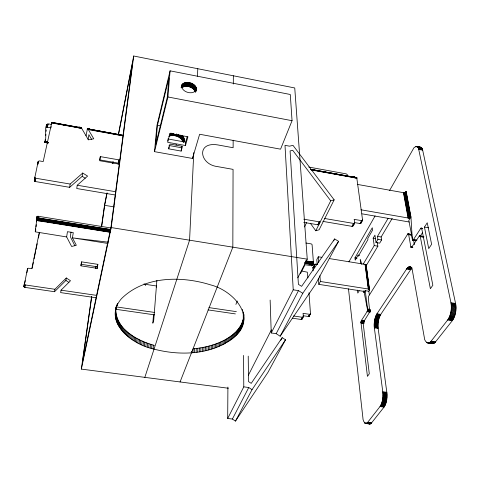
<?xml version="1.0" encoding="UTF-8"?>
<svg xmlns="http://www.w3.org/2000/svg" width="480" height="480" viewBox="0 0 480 480"><rect width="100%" height="100%" fill="white"/><g stroke="black" fill="none" stroke-linecap="round" stroke-linejoin="round"><path stroke-width="0.72" d="M234.672 336.816C257.796 316.812 232.746 290.466 210.822 284.952C181.686 275.736 144.33 275.892 121.404 298.722C102.456 320.772 131.076 343.848 151.62 348.48C178.908 356.16 211.848 355.488 234.672 336.816L234.678 333.018C239.796 328.338 243.702 321.846 243.828 314.76M235.518 336.018L235.518 332.214M348.48 288.84L362.886 417.756C362.688 420.15 364.956 425.748 367.674 422.346L380.01 406.56C382.836 402.258 383.268 396.768 382.788 391.764L374.34 327.852C373.872 323.082 374.508 318 376.956 313.812L406.59 269.028C408.282 265.032 412.77 267.486 412.488 271.122L424.32 337.518C424.11 341.13 428.502 345.45 431.106 341.19L447.66 320.01C451.092 315.06 451.968 308.586 450.96 302.73L418.716 149.4C418.578 145.158 413.79 146.262 412.944 149.532L389.562 190.542M233.154 140.232L233.13 147.726L217.698 144.906C196.032 141.486 199.398 164.4 217.248 166.554L233.064 169.374L232.836 247.164L180.066 381.948M233.316 84.024L233.34 75.78M232.878 338.382L232.884 334.584L234.678 333.018M233.79 337.608L233.802 333.81M230.94 339.876L230.958 336.084L232.884 334.584M231.924 339.138L231.942 335.34M228.876 341.304L228.9 337.518L230.958 336.084M229.926 340.596L229.944 336.81M183.486 142.086C184.956 139.986 183.942 137.136 182.214 135.522L181.284 138.918L183.126 142.02L184.068 138.63M227.79 341.994L227.82 338.208L228.9 337.518M248.226 356.142L248.526 381.6L251.226 383.358L282.18 337.662L285.528 339.792L268.05 372.228L235.47 421.098L232.392 419.046L227.688 418.464L227.91 387.054M322.878 221.388L352.02 226.344C354.738 225.978 354.996 221.31 354.15 219.36L361.638 220.644L362.592 220.164L356.748 177.63L310.782 169.314M225.534 343.314L225.57 339.534L227.82 338.208M226.68 342.666L226.71 338.88M313.17 270.804L312.96 267.87L313.698 266.946M360.978 222.876L360.264 223.56L354.6 222.612M224.364 343.95L224.406 340.17L225.57 339.534M411.474 234.48L408.138 233.91L407.508 234.396L368.574 296.304L368.322 298.164L369.798 311.85L363.66 321.804L363.228 323.832L369.294 373.788L367.44 376.362L361.008 322.728L361.428 320.46L367.068 311.682L367.572 310.014L364.104 291.978L362.892 291.228L318.816 284.358L318.342 278.622M221.934 345.156L221.982 341.382L224.406 340.17M223.164 344.562L223.206 340.782M220.68 345.732L220.734 341.958L221.982 341.382M219.402 346.29L219.456 342.516L220.734 341.958M216.762 347.34L216.834 343.566L219.456 342.516M218.094 346.824L218.154 343.05M352.986 225.672L352.926 226.026M215.412 347.832L215.484 344.064L216.834 343.566M369.348 294.9L368.868 291.24L369.516 289.908L368.526 289.044L320.376 281.49L318.816 284.358M214.038 348.306L214.11 344.538L215.484 344.064M368.832 423.66L370.068 423.96L371.352 423.138L384.048 407.088C386.892 402.798 387.318 397.302 386.826 392.304L378.15 328.416C377.67 323.652 378.306 318.564 380.766 314.394L410.646 269.688L412.128 268.05M211.224 349.188L211.308 345.42L214.11 344.538M212.64 348.756L212.724 344.988M431.466 343.398L433.5 343.53L435.246 342.246L452.274 320.712C455.73 315.78 456.606 309.3 455.58 303.45L422.67 150.15L421.53 147.678L419.742 147.27M209.784 349.596L209.88 345.828L211.308 345.42M208.332 349.98L208.428 346.218L209.88 345.828M206.856 350.34L206.958 346.578L208.428 346.218M203.862 351.006L203.976 347.244L206.958 346.578M205.368 350.682L205.476 346.92M154.392 345.444C137.358 340.656 115.902 329.514 115.758 309.252M202.344 351.3L202.458 347.538L203.976 347.244M200.808 351.57L200.934 347.814L202.458 347.538M199.26 351.822L199.392 348.066L200.934 347.814M197.7 352.05L197.838 348.294L199.392 348.066M196.134 352.254L196.272 348.498L197.838 348.294M194.55 352.434L194.694 348.678L196.272 348.498M191.364 352.728L191.418 351.474M192.96 352.596L193.11 348.84L194.694 348.678M193.776 152.586L189.57 240.192L144.834 377.364M197.442 76.212L197.796 68.73M192.474 158.448L199.632 134.25L280.566 149.172L292.05 120.696L290.292 94.494L170.088 70.836L156.936 125.514L154.5 151.656L192.474 158.448L192.546 156.954M305.28 263.316L310.446 264.144L310.728 263.19L310.854 262.122L305.682 261.288M169.962 133.368L167.664 142.302L185.466 145.53L185.658 142.17L187.176 136.782M292.302 318.174L301.146 319.476C303.558 319.074 303.468 315.03 303.024 313.338L309.618 314.322L310.494 313.824L308.994 292.794M309.282 315.846L308.61 316.53L303.288 315.756M305.982 243.018L311.352 243.918L312.078 244.578L313.464 262.98L311.874 265.746L305.052 264.732L300.45 273.792L300.372 272.592M115.692 195.066L76.734 188.52L77.238 185.238L87.594 176.082L82.734 173.04L82.212 176.322L69.672 187.332L35.088 181.494L34.302 180.672L34.788 178.35M51.774 123.072L51.804 122.334L43.206 161.55L39.264 160.896L38.202 161.376L34.788 177.726L35.688 178.224L70.152 184.044L82.734 173.04M168.888 146.826L168.732 148.842L181.146 151.074L181.734 146.37M96.036 297.762L60.654 292.608L61.032 290.172L70.482 280.728L66.306 277.986L65.91 280.428L54.552 291.72L24.672 287.34L24.012 286.392L25.212 280.674M39.246 232.62L31.818 268.698L28.41 268.206L27.48 268.704L24.378 284.484L25.152 284.928L54.906 289.278L66.306 277.986M302.034 318.798L301.968 319.14M153.102 348.924L153.396 345.162M153.534 314.292L152.832 323.196L153.726 320.304L156.876 280.326M167.772 140.958L167.88 139.614M151.62 348.48L151.914 344.718M148.698 347.532L149.01 343.764M150.15 348.018L150.45 344.25M147.27 347.028L147.582 343.26M154.5 151.656L167.922 96.972L170.088 70.836M145.86 346.5L146.178 342.732M144.468 345.954L144.792 342.18M141.756 344.802L142.086 341.028M143.1 345.39L143.43 341.616M140.43 344.196L140.772 340.416M139.134 343.572L139.476 339.792M136.614 342.264L136.968 338.484M157.464 125.268L155.652 144.876L167.25 97.494L168.894 77.886L157.464 125.268L160.356 125.802M137.862 342.924L138.21 339.144M135.396 341.586L135.756 337.8M134.208 340.884L134.568 337.098M24 286.584L24.252 283.92M34.302 180.672L34.638 177.132M24.042 286.776L24.282 284.304M34.35 180.876L34.68 177.534M24.138 286.956L24.378 284.484M34.464 181.068L34.788 177.726M24.276 287.118L24.522 284.64M34.632 181.236L34.956 177.9M24.462 287.244L24.702 284.772M34.842 181.386L35.166 178.044M44.712 141.654L44.79 142.356L47.976 142.914L44.79 142.356L47.958 142.908L44.682 142.02L47.97 142.446L44.694 141.852L47.982 142.23L44.712 141.654C47.964 138.234 41.568 119.922 51.588 124.746M131.91 339.438L132.282 335.652M133.044 340.17L133.41 336.384M24.672 287.34L24.918 284.868M35.088 181.494L35.418 178.158M24.906 287.4L25.152 284.928M35.358 181.56L35.688 178.224M27.228 270.756L27.42 268.884M37.86 164.238L38.124 161.556M27.294 270.576L27.48 268.704M37.932 164.052L38.13 162.042M27.408 270.414L27.6 268.542M129.738 337.926L130.122 334.134M130.812 338.688L131.184 334.896M128.706 337.146L129.084 333.348M126.726 335.538L127.116 331.74M127.698 336.348L128.088 332.55M124.89 333.876L125.292 330.072M125.79 334.716L126.186 330.912M111.264 228.03L38.214 216.27L37.152 216.624L35.25 231.348L35.58 231.906L66.654 236.94L71.64 246.492L76.332 245.244L72.444 237.852L73.278 232.608L67.446 231.684L66.654 236.94M36.042 226.86L36.27 224.7M36.576 221.814L36.732 220.368M36.882 218.928L37.152 216.624L36.51 219.612L39.45 220.266L110.376 231.63M45.702 135.708L45.858 134.244M46.164 131.322L46.32 129.858M46.554 127.668L46.914 124.56M124.026 333.024L124.428 329.22M121.656 330.396L122.064 326.586M122.406 331.284L122.814 327.474M123.198 332.16L123.606 328.356M120.264 328.59L120.684 324.774M120.942 329.496L121.356 325.686M119.04 326.742L119.466 322.92M119.634 327.666L120.054 323.85M117.51 323.904L117.942 320.076M117.978 324.858L118.41 321.03M118.488 325.8L118.914 321.978M196.41 89.418C196.398 82.836 184.41 79.5 181.584 85.722C181.482 92.358 193.674 95.742 196.41 89.418L195.786 91.716M116.076 320.028L116.52 316.188M116.37 321L116.808 317.166M116.706 321.978L117.144 318.144M117.09 322.944L117.522 319.11M115.308 313.104L116.052 306.918M115.284 314.1L115.728 310.248M115.896 309.15L116.124 307.218M115.296 315.09L115.746 311.238M116.166 308.166L116.31 306.882M115.362 316.08L115.812 312.234M116.478 307.188L116.628 305.904M115.476 317.07L115.92 313.23M116.91 305.574L117.06 304.284M115.632 318.06L116.076 314.22M117.246 305.25L117.468 303.318M115.83 319.044L116.274 315.204M228.336 388.236L81.336 369.096L111.198 227.568L133.716 56.01L294.75 87.966L307.248 259.152L297.78 277.824M118.176 164.508L119.016 159.888L100.326 156.606L99.744 159.876L118.356 163.134M119.016 159.888L118.47 164.01L99.69 160.728L100.326 156.606M110.61 230.244L37.146 218.466L37.758 216.264L37.512 218.1L36.678 219.12L110.472 231.09M110.562 230.52L39.576 219.426L39.414 220.518L110.334 231.876M97.062 268.776L97.836 264.342L81.57 261.858L80.928 265.644M97.836 264.342L97.278 268.338L80.946 265.854L81.57 261.858M81.336 369.096L91.596 296.628M95.574 268.53L95.892 266.316M101.526 226.524L104.568 205.026L106.866 193.284M91.752 296.556L82.326 363.192L111.012 226.938L132.684 62.154L118.458 134.838M95.73 268.422L96.042 266.196M101.658 226.512L104.658 205.326L107.1 192.846M54.552 291.72L54.906 289.278M69.672 187.332L70.152 184.044M71.022 232.092L70.44 235.896L70.674 237.426L74.898 245.778M86.04 135.78L87.426 128.808L122.862 135.246M88.116 139.422L88.866 134.676L91.764 139.608M110.772 229.74L37.512 218.1L37.98 216.252L37.512 218.1L39.726 218.592L110.652 229.974M122.76 135.438L87.672 128.856L88.338 129.588C92.484 129.966 89.61 128.85 87.546 128.808L122.802 135.366M39.474 232.608L39.282 233.628M110.52 230.808L36.816 218.886L37.38 216.39L36.972 218.67L39.678 218.862L39.774 218.334L37.89 217.794L39.774 218.334M37.146 218.466L37.554 216.312L36.972 218.67L39.63 219.144L36.816 218.886L37.242 216.498L36.678 219.12L39.576 219.426M112.752 163.188L113.04 161.718M118.35 134.556L133.716 56.01M112.848 163.476L113.136 162.006M122.928 135.846L88.338 129.588L93.756 138.78L88.41 139.866L81.702 128.382C81.276 127.368 78.648 126.444 78.42 127.578L51.672 122.736M45.072 140.544L45.312 139.362L45.39 139.728M32.148 268.296L33.336 262.518M34.08 258.906L35.712 250.962M36.012 249.516L37.2 243.738M38.388 237.96L39.132 234.354M110.424 231.366L39.486 219.996L36.57 219.366L37.11 216.762M35.262 231.492L35.76 228.912M35.322 231.636L35.706 229.812M35.43 231.78L35.814 229.956M26.868 272.808L27.168 271.38M39.678 218.862L37.326 218.274L37.758 216.264M305.604 262.092L313.314 263.46L312.324 265.314L313.464 262.98L305.67 261.552M51.186 126.606L50.916 127.848L47.16 127.194L46.17 127.848M46.326 127.506L47.016 124.404M46.482 127.368L47.172 124.266M46.68 127.272L47.37 124.17M46.908 127.212L47.598 124.11M47.16 127.194L47.85 124.092M47.424 127.218L48.114 124.116M366.138 265.782L366.036 264.822L365.04 264.354L329.346 258.57M181.176 87.534L181.842 84.96M181.2 87.816L182.046 84.612M181.464 87.492L182.292 84.276M182.586 83.97L181.59 87.822C185.934 84.594 193.614 86.838 195.336 92.016M181.926 87.534L182.928 83.682M182.304 87.276L183.306 83.424M168.756 136.302L169.782 135.918L170.49 133.188M182.724 87.048L183.726 83.196M169.782 135.918L170.334 135.774L171.042 133.044M183.174 86.85L184.176 82.998M170.334 135.774L170.904 135.654L171.438 133.614M183.66 86.682L184.662 82.83M184.17 86.544L185.178 82.692M170.904 135.654L171.498 135.576L172.032 133.53M184.71 86.442L185.718 82.59M171.498 135.576L172.104 135.528L172.638 133.482M168.732 148.842L169.98 144.09L182.466 146.352L181.146 151.074M185.268 86.37L186.282 82.524M172.104 135.528L172.722 135.51L173.256 133.464M185.85 86.334L186.864 82.488M172.722 135.51L173.352 135.528L173.886 133.488M186.444 86.334L187.458 82.488M173.352 135.528L173.982 135.576L174.342 134.22M187.044 86.37L188.064 82.524M187.656 86.436L188.676 82.596M173.982 135.576L174.618 135.66L174.978 134.304M188.262 86.538L189.288 82.698M174.618 135.66L175.254 135.78L175.62 134.418M188.874 86.676L189.9 82.836M175.254 135.78L175.884 135.93L176.43 133.884M189.474 86.838L190.506 83.004M181.284 138.918L178.866 137.112L176.508 136.104L176.874 134.748M190.068 87.036L191.1 83.202M177.126 136.314L177.492 134.958M190.644 87.264L191.682 83.43M177.726 136.554L178.272 134.514M191.208 87.522L192.24 83.688M178.308 136.818L178.86 134.784M191.742 87.804L192.78 83.97M178.866 137.112L179.424 135.078M192.258 88.11L193.296 84.276M179.406 137.43L179.964 135.396M192.744 88.44L193.782 84.606M193.194 88.794L194.238 84.96M179.922 137.772L180.66 135.054M193.608 89.16L194.658 85.326M180.408 138.132L181.146 135.42M193.986 89.544L195.036 85.71M180.858 138.516L181.602 135.804M194.328 89.94L195.378 86.106M194.622 90.342L195.672 86.514M194.868 90.762L195.924 86.928M181.668 139.332L182.598 135.936M195.072 91.176L196.128 87.348M182.016 139.758L182.952 136.368M195.228 91.596L196.284 87.768M195.378 92.142L196.392 88.188M195.744 91.158L196.446 88.608M182.322 140.196L183.258 136.806M195.75 91.566L196.452 89.016M182.586 140.646L183.528 137.256M182.808 141.102L183.75 137.712M182.988 141.558L183.93 138.174M183.402 141.804L184.158 139.092M183.636 141.582L184.2 139.548M183.63 142.032L184.2 139.998M183.768 141.798L184.146 140.442M145.296 285.546L145.626 284.358L156.54 285.996L156.192 287.178M185.466 145.53L187.938 136.776L169.95 133.476M37.704 217.944L38.214 216.27L37.89 217.794L110.388 229.446M235.884 304.392L237.336 301.038M304.692 262.758L312.858 264.054L311.874 265.746L313.314 263.46L305.556 262.362M310.446 264.144L312.48 264.36L311.682 265.77L312.48 264.36L305.358 263.106M304.476 226.962L306.678 222.39M317.79 224.766L319.26 221.82C320.868 221.268 318.948 225.126 317.79 224.766L303.762 222.396M318.036 224.79L319.5 221.838M318.258 224.76L319.728 221.814M318.456 224.694L319.794 222.228M310.542 223.524L315.78 230.784L330.72 200.826L334.164 199.848L292.992 145.35L289.512 146.172L285 145.332L293.226 289.818L271.242 332.964L276.18 333.672L280.17 336.21L315.174 284.808L338.598 241.332L334.656 238.956L301.62 286.35L298.41 284.364L290.082 150.912L292.71 150.282L330.72 200.826M334.164 199.848L319.116 229.77L315.78 230.784M312.858 264.054L312.036 265.68L313.026 263.874L304.758 262.506M248.4 375.204L271.398 329.85M227.688 418.464L243.786 386.862L243.558 355.41M312.27 265.458L313.182 263.676L310.728 263.19M276.18 333.672L298.482 290.622L302.778 293.292L280.17 336.21M232.392 419.046L248.754 387.51L252.036 389.658L235.47 421.098M321.972 257.376L318.288 256.782L316.776 259.68L317.178 264.528M313.002 267.666L314.838 264.27L317.556 264.192M312.96 267.87L314.838 264.27M312.96 268.08L315.012 264.15M311.874 265.746L312.672 264.216L310.602 263.7L313.026 263.874L312.174 265.584L313.182 263.676L310.668 263.454M314.004 266.37L315.21 264.054M280.794 340.26L282.18 337.662M333.6 240.936L334.656 238.956M348.9 261.87L375.084 215.928M301.146 319.476L302.346 317.28L303.168 316.944M352.02 226.344L353.61 223.44L354.516 223.122M301.356 319.488L302.556 317.292M352.26 226.362L353.844 223.458M301.548 319.458L302.748 317.262M352.476 226.338L354.066 223.434M301.722 319.386L303.24 316.602M352.668 226.272L354.576 222.768M308.4 316.518L309.618 314.322M360.03 223.542L361.638 220.644M308.61 316.53L309.828 314.334M360.264 223.56L361.872 220.662M308.802 316.5L310.026 314.304M360.48 223.536L362.088 220.638M308.976 316.428L310.5 313.65M360.666 223.47L362.592 219.978M309.114 316.32L310.494 313.824M360.816 223.368L362.592 220.164M312.336 265.146L313.41 263.226L305.64 261.822M358.146 255.102L355.23 260.148L354.948 257.862L372.276 227.76L372.612 230.07L367.764 238.458L367.926 239.616L358.29 256.254L358.146 255.102L359.538 255.33M363.258 264.066L374.226 245.58L373.164 238.17L374.934 235.14L376.014 242.556L379.674 243.168L381.594 239.964L381.144 236.982L392.184 218.448M376.014 242.556L377.916 239.346L377.478 236.364L388.056 218.436M377.328 242.484L377.868 246.186L366.216 265.614M359.136 290.886L357.798 293.07L357.444 290.1M80.52 127.866C82.302 127.02 74.646 127.128 80.7 127.65L51.75 122.448M312.282 264.486L311.478 265.758L312.078 264.594L304.686 263.412M368.868 291.24L365.232 290.67L364.098 292.464L363.912 291.018M403.932 192.852L406.218 191.634L410.952 216.966L408.81 220.41L412.59 239.988L413.472 239.604L420.69 228.426L421.356 228.12L421.74 228.654L432.846 285.258L430.374 288.696L420.21 236.208L419.778 235.83L419.232 236.154L411.396 247.68L410.916 247.104L408.66 234.678L408.138 233.91M424.446 227.094L427.242 222.78L431.616 244.32L428.73 248.598L424.446 227.094L428.622 227.814M420.324 236.028L422.706 232.368M314.694 264.42L314.688 267.918M252.036 389.658L285.528 339.792M302.778 293.292L338.598 241.332M353.178 177.408L356.502 177.528L353.508 177.054L356.118 177.54L355.44 177.726M357.594 184.44L403.446 192.678L405.204 192.462L406.218 191.634M423.366 236.856L423.642 236.61L419.508 235.908M360.99 209.796L408.096 217.998L409.902 217.788L410.808 217.158L406.08 191.832M308.22 261.45L313.494 262.278L306 261.096M175.956 144.708L176.598 144.756M353.712 177.024L356.646 177.564L353.508 177.054M42.372 220.992L36.42 220.29L39.348 220.944M310.776 262.92L313.41 263.226M354.042 177.684L356.922 178.02L310.542 169.608M36.57 219.366L39.534 219.714M108.18 242.19L72.444 237.852L107.958 243.462M78.378 127.782L81.576 128.178L51.714 122.574M310.818 262.65L313.464 262.98M367.674 422.346L371.604 422.844M367.428 422.64L371.352 423.138M367.17 422.892L371.1 423.39M366.918 423.102L370.842 423.6M364.71 422.976L366.66 423.222M366.66 423.27L370.584 423.762M364.932 423.168L370.326 423.888M365.166 423.318L370.068 423.96M365.406 423.42L369.81 423.99M36.51 219.612L39.486 219.996M37.326 218.274L39.726 218.592M310.53 263.934L312.672 264.216M381.666 403.284L385.71 403.818M381.456 403.854L385.506 404.382M381.24 404.394L385.284 404.922M243.786 386.862L248.754 387.51M381.012 404.898L385.056 405.432M380.772 405.372L384.816 405.9M380.526 405.804L384.57 406.338M380.274 406.206L384.312 406.734M380.01 406.56L384.048 407.088M382.962 395.82L387.012 396.36M382.932 396.534L386.982 397.074M382.878 397.254L386.928 397.788M382.806 397.968L386.862 398.508M382.722 398.682L386.772 399.216M382.614 399.384L386.67 399.918M382.494 400.08L386.55 400.614M382.362 400.758L386.412 401.292M382.206 401.424L386.256 401.958M382.038 402.066L386.088 402.6M381.858 402.69L385.908 403.218M353.994 177.474L356.874 177.858L310.5 169.434M382.788 391.764L386.826 392.304M382.86 392.394L386.904 392.94M382.92 393.054L386.964 393.594M382.956 393.726L387 394.266M382.98 394.416L387.024 394.956M382.98 395.112L387.03 395.652M310.842 262.38L313.482 262.74L310.86 261.876M39.45 220.266L36.444 220.08L110.286 232.098M116.226 306.9L154.644 312.45M115.644 309.264L154.662 314.88M208.014 309.894L235.368 313.902M429.738 342.51L434.202 343.164M429.39 342.72L433.854 343.374M426.726 342.552L428.202 342.768M429.042 342.876L433.5 343.53M427.032 342.75L433.146 343.638M427.35 342.9L432.798 343.692M61.032 290.172L96.54 295.368M374.226 326.694L378.036 327.264M374.274 327.282L378.084 327.846M374.34 327.852L378.15 328.416M293.478 315.966L302.346 317.28M208.908 307.602L236.352 311.646M431.106 341.19L435.582 341.85M430.77 341.592L435.246 342.246M430.434 341.946L434.904 342.6M430.086 342.252L434.556 342.906M374.766 319.614L378.57 320.184M374.64 320.256L378.444 320.826M374.526 320.91L378.33 321.474M374.43 321.564L378.228 322.134M361.524 320.292L364.446 320.724M374.346 322.224L378.15 322.794M361.428 320.46L364.35 320.898M361.338 320.658L364.26 321.09M361.254 320.88L364.176 321.318M374.28 322.884L378.084 323.448M361.182 321.126L364.104 321.558M361.122 321.384L364.044 321.822M361.074 321.654L363.99 322.092M374.226 323.538L378.03 324.108M361.032 321.93L363.954 322.362M361.014 322.206L363.93 322.638M374.196 324.192L378 324.762M361.002 322.47L363.924 322.908M361.008 322.728L363.93 323.166M374.178 324.84L377.982 325.404M361.032 322.968L363.954 323.406M374.178 325.47L377.982 326.04M374.19 326.094L378 326.658M48.03 142.788L44.916 142.362L48.066 142.662M367.482 310.566L370.446 311.016M367.422 310.83L370.38 311.28M367.344 311.076L370.302 311.526M367.26 311.304L370.218 311.754M367.164 311.508L370.128 311.958M367.068 311.682L370.026 312.132M376.956 313.812L380.766 314.394M376.71 314.202L380.526 314.778M376.47 314.628L380.286 315.204M376.242 315.084L380.052 315.654M376.02 315.564L379.83 316.14M375.81 316.08L379.614 316.65M375.606 316.62L379.41 317.19M375.414 317.178L379.218 317.754M375.234 317.76L379.038 318.336M375.066 318.366L378.87 318.936M374.91 318.984L378.714 319.554M78.45 127.416L81.312 127.848L51.78 122.37M449.844 315.87L454.476 316.578M449.574 316.566L454.206 317.274M449.292 317.232L453.918 317.94M448.992 317.862L453.618 318.57M448.68 318.462L453.3 319.164M448.35 319.02L452.97 319.722M448.008 319.536L452.628 320.244M447.66 320.01L452.274 320.712M81.132 264.312L97.344 266.784M369.792 309.3L367.572 308.964L365.232 290.67M367.596 309.204L369.816 309.54M367.602 309.462L370.56 309.912M367.596 309.732L370.554 310.182M367.572 310.014L370.53 310.464M367.536 310.29L370.494 310.74M451.308 308.796L455.94 309.516M451.236 309.612L455.868 310.332M451.14 310.428L455.778 311.148M451.026 311.244L455.658 311.958M450.882 312.054L455.514 312.768M450.714 312.846L455.352 313.56M450.528 313.632L455.166 314.346M293.226 289.818L298.482 290.622M450.318 314.4L454.956 315.114M450.09 315.144L454.722 315.858M450.96 302.73L455.58 303.45M451.092 303.408L455.712 304.134M451.194 304.122L455.82 304.842M451.278 304.854L455.904 305.574M451.332 305.61L455.958 306.336M451.362 306.39L455.994 307.11M451.368 307.182L456 307.902M451.35 307.986L455.982 308.706M301.662 271.014L307.308 272.184L307.914 277.896M36.396 220.476L110.304 232.302M90.366 129.57L88.074 129.198L123.474 135.738M353.874 177.168L356.82 177.726L310.452 169.302M111.198 227.568L307.248 259.152M305.682 260.82L313.482 262.074M354.948 257.862L357.024 258.198M409.542 266.814L410.904 267.042M409.254 266.838L410.61 267.06M408.954 266.904L411 267.24M408.66 267.018L411.378 267.462M408.36 267.18L411.756 267.732M408.06 267.384L411.45 267.936M407.76 267.63L411.828 268.296M407.46 267.918L411.528 268.584M407.166 268.254L411.228 268.914M406.872 268.62L410.934 269.28M406.59 269.028L410.646 269.688M374.226 245.58L377.868 246.186M104.658 205.326L114.258 206.916M88.206 129.378L90.336 129.738M377.478 236.364L381.144 236.982M373.164 238.17L375.33 238.536M377.916 239.346L381.594 239.964M410.868 246.876L412.896 247.218M410.916 247.104L412.272 247.326M410.988 247.296L412.344 247.524M419.646 235.848L423.912 236.538M408.018 233.922L411.702 234.576M407.886 233.982L411.798 234.69M419.37 236.01L423.57 236.64M407.76 234.078L410.43 234.534M420.21 236.208L423.66 236.802M408.54 234.27L411.882 234.84M419.232 236.154L420.612 236.388M407.634 234.222L411.282 234.912M420.282 236.406L423.738 236.994M408.66 234.678L411.33 235.134M420.336 236.634L423.792 237.222M303.786 219.192L319.26 221.82M413.472 239.604L416.874 240.18M412.41 239.718L416.742 240.36M413.214 239.922L416.61 240.498M412.494 239.874L416.562 240.558M412.59 239.988L416.658 240.678M412.704 240.06L416.214 240.666M77.238 185.238L115.626 191.724M420.822 228.276L422.202 228.516M420.69 228.426L422.064 228.66M420.552 228.606L421.932 228.846M324.354 218.448L353.61 223.44M362.028 213.828L409.218 222M421.098 228.108L422.478 228.348M420.96 228.174L422.34 228.408M350.586 176.526L355.902 177.582M168.99 145.482L181.356 147.72M167.928 138.942L185.658 142.17M308.76 167.064L346.26 173.874L347.292 174.624L347.52 176.268M53.256 122.922L54.696 123.186M58.302 123.834L59.742 124.098M61.182 124.356L64.788 125.01M66.228 125.274L67.674 125.532M69.114 125.796L70.554 126.054M77.04 127.23L78.486 127.488M92.574 130.044L94.044 130.308M95.52 130.578L96.99 130.842M100.674 131.508L102.15 131.778M108.774 132.978L110.25 133.242M113.934 133.908L115.404 134.178M119.088 134.844L120.558 135.108M312.786 169.914L314.256 170.184M317.94 170.85L319.416 171.12M320.886 171.384L324.57 172.05M326.04 172.32L327.516 172.584M331.194 173.25L332.67 173.52M334.14 173.784L337.824 174.45M339.3 174.72L340.77 174.984M347.4 176.184L348.87 176.454M51.624 122.94L81.702 128.382M311.352 169.956L356.958 178.206M145.626 284.358L143.964 283.956M167.922 96.972L292.05 120.696M416.64 146.43L420.822 147.234M416.1 146.448L421.068 147.342M417.372 146.736L421.302 147.486M415.824 146.52L421.53 147.678M417.798 147.162L421.74 147.912M417.99 147.438L421.932 148.188M418.17 147.756L422.112 148.506M418.332 148.11L422.28 148.86M418.476 148.506L422.43 149.256M418.608 148.938L422.556 149.688M418.716 149.4L422.67 150.15M87.426 128.808L90.402 129.396L87.138 129.06L88.416 129.366M46.23 142.278L47.454 142.53M353.4 177.132L354.54 177.39M175.884 135.93L176.508 136.104M82.212 176.322L85.236 178.218M65.91 280.428L68.886 282.384M361.842 264.468L360.228 259.26L360.564 263.646M405.906 192.012L410.628 217.338M405.696 192.18L410.412 217.506M405.462 192.33L410.172 217.656M405.204 192.462L409.902 217.788M404.922 192.564L409.614 217.89M413.466 239.664L414.396 244.686M404.628 192.648L409.308 217.968M404.328 192.696L409.002 218.016M404.028 192.72L408.69 218.04M403.728 192.714L408.384 218.034M403.446 192.678L408.096 217.998M366.144 264.966L369.516 290.076M366.036 264.822L369.474 290.238M365.892 264.69L369.144 289.326M365.712 264.576L368.964 289.212M365.508 264.48L368.754 289.122M365.286 264.408L368.526 289.044M365.04 264.354L368.274 288.996M363.954 290.856L364.14 292.302M363.834 291.18L364.02 292.626M318.288 256.782L318.756 262.332M319.89 275.748L320.376 281.49M410.952 216.966L412.29 239.304M270.132 300.072L271.242 332.964M243.828 314.412L243.81 319.59M243.702 314.352L243.714 315.636M243.69 316.728L243.72 320.574M243.552 312.072L243.57 314.64M243.552 317.706L243.582 321.546M243.378 312.36L243.384 313.644M243.372 318.684L243.402 322.518M243.24 311.982L243.3 320.22M243.144 319.65L243.174 323.484M242.874 320.61L242.898 324.444M242.532 309.378L242.544 310.668M242.556 321.564L242.586 325.392M242.202 322.506L242.226 326.334M241.8 323.442L241.818 327.27M241.356 324.372L241.374 328.194M240.864 325.29L240.888 329.112M240.336 326.196L240.354 330.018M239.766 327.096L239.784 330.912M239.16 327.978L239.172 331.794M238.506 328.854L238.518 332.664M237.816 329.712L237.822 333.522M237.09 330.558L237.096 334.368M236.322 331.392L236.322 335.196M47.952 142.86L44.706 142.32L47.958 142.908"/></g></svg>
